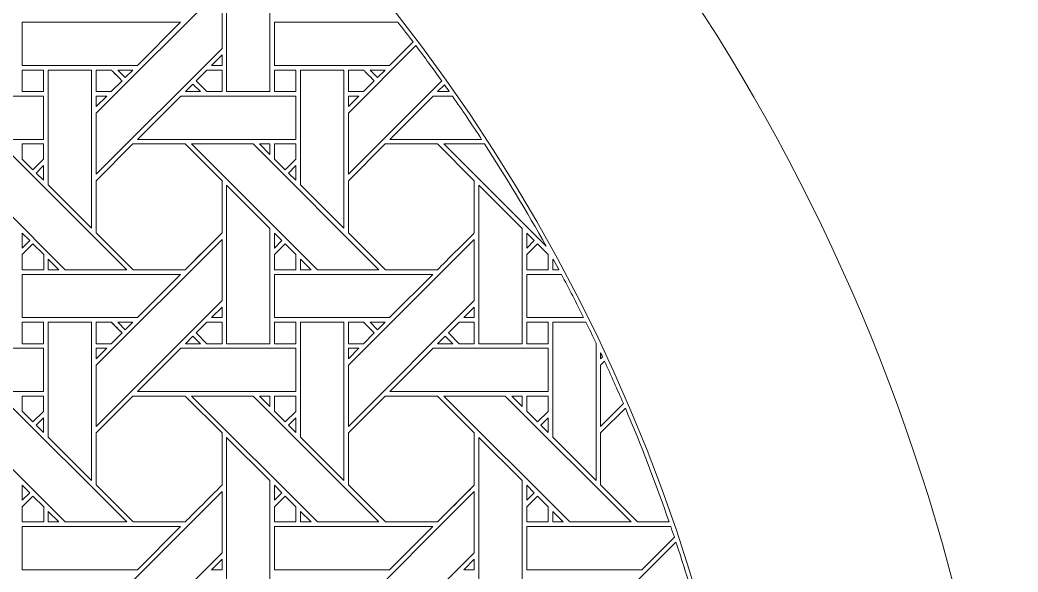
# Model space of a CAD drawing. Header units: inches. Extents: x 4.9 to 19.9, y 1.6 to 16.6.
# Drawn here: x 16.129 to 19.883, y 11.041 to 13.119 of the extents above; entities that cross this region are included whole.
import ezdxf

# ---------------------------------------------------------------- set-up
doc = ezdxf.new("R2010")
doc.units = ezdxf.units.IN
doc.header["$MEASUREMENT"] = 0
doc.layers.add('Design', color=7, linetype='Continuous', lineweight=0)

msp = doc.modelspace()

# ---------------------------------------------------------------- linework, layer by layer
at = {"layer": 'Design'}
for points, knots in [([(12.3829, 16.5948), (8.2407, 16.5948), (4.8829, 13.2369), (4.8829, 9.0948), (4.8829, 4.9526), (8.2407, 1.5948), (12.3829, 1.5948), (16.525, 1.5948), (19.8829, 4.9526), (19.8829, 9.0948), (19.8829, 13.2369), (16.525, 16.5948), (12.3829, 16.5948)], [0, 0, 0, 0, 1, 1, 1, 2, 2, 2, 3, 3, 3, 4, 4, 4, 4]), ([(12.3829, 15.6543), (8.7601, 15.6543), (5.8233, 12.7175), (5.8233, 9.0948), (5.8233, 5.472), (8.7601, 2.5353), (12.3829, 2.5353), (16.0056, 2.5353), (18.9424, 5.472), (18.9424, 9.0948), (18.9424, 12.7175), (16.0056, 15.6543), (12.3829, 15.6543)], [0, 0, 0, 0, 1, 1, 1, 2, 2, 2, 3, 3, 3, 4, 4, 4, 4]), ([(17.0689, 12.8493), (17.0689, 12.8493), (16.9061, 12.8493), (16.9061, 12.8493), (16.9061, 12.8493), (16.9061, 13.4452), (16.9061, 13.4452), (16.9061, 13.4452), (17.0689, 13.283), (17.0689, 13.283), (17.0689, 13.283), (17.0689, 12.8493), (17.0689, 12.8493)], [0, 0, 0, 0, 1, 1, 1, 2, 2, 2, 3, 3, 3, 4, 4, 4, 4]), ([(16.889, 13.0116), (16.889, 13.0116), (16.4153, 12.5379), (16.4153, 12.5379), (16.4153, 12.5379), (16.4153, 12.768), (16.4153, 12.768), (16.4153, 12.768), (16.889, 13.2416), (16.889, 13.2416), (16.889, 13.2416), (16.889, 13.0116), (16.889, 13.0116)], [0, 0, 0, 0, 1, 1, 1, 2, 2, 2, 3, 3, 3, 4, 4, 4, 4]), ([(16.7332, 13.1101), (16.7332, 13.1101), (16.5704, 12.9474), (16.5704, 12.9474), (16.5704, 12.9474), (16.1375, 12.9474), (16.1375, 12.9474), (16.1375, 12.9474), (16.1375, 13.1101), (16.1375, 13.1101), (16.1375, 13.1101), (16.7332, 13.1101), (16.7332, 13.1101)], [0, 0, 0, 0, 1, 1, 1, 2, 2, 2, 3, 3, 3, 4, 4, 4, 4]), ([(17.6076, 13.0358), (17.6076, 13.0358), (17.5191, 12.9474), (17.5191, 12.9474), (17.5191, 12.9474), (17.0862, 12.9474), (17.0862, 12.9474), (17.0862, 12.9474), (17.0862, 13.1101), (17.0862, 13.1101), (17.0862, 13.1101), (17.5506, 13.1101), (17.5506, 13.1101), (17.5697, 13.0854), (17.5887, 13.0607), (17.6076, 13.0358)], [0, 0, 0, 0, 1, 1, 1, 2, 2, 2, 3, 3, 3, 4, 4, 4, 5, 5, 5, 5]), ([(17.7153, 12.8891), (17.7153, 12.8891), (17.364, 12.5379), (17.364, 12.5379), (17.364, 12.5379), (17.364, 12.768), (17.364, 12.768), (17.364, 12.768), (17.618, 13.0219), (17.618, 13.0219), (17.651, 12.9781), (17.6834, 12.9338), (17.7153, 12.8891)], [0, 0, 0, 0, 1, 1, 1, 2, 2, 2, 3, 3, 3, 4, 4, 4, 4]), ([(16.889, 12.9474), (16.889, 12.9474), (16.8492, 12.9474), (16.8492, 12.9474), (16.8492, 12.9474), (16.889, 12.9872), (16.889, 12.9872), (16.889, 12.9872), (16.889, 12.9474), (16.889, 12.9474)], [0, 0, 0, 0, 1, 1, 1, 2, 2, 2, 3, 3, 3, 3]), ([(16.1375, 12.9301), (16.1375, 12.9301), (16.2177, 12.9301), (16.2177, 12.9301), (16.2177, 12.9301), (16.2177, 12.8494), (16.2177, 12.8494), (16.2177, 12.8494), (16.1375, 12.8494), (16.1375, 12.8494), (16.1375, 12.8494), (16.1375, 12.9301), (16.1375, 12.9301)], [0, 0, 0, 0, 1, 1, 1, 2, 2, 2, 3, 3, 3, 4, 4, 4, 4]), ([(16.1375, 12.8494), (16.1375, 12.8494), (16.1375, 12.9301), (16.1375, 12.9301), (16.1375, 12.9301), (16.2177, 12.9301), (16.2177, 12.9301), (16.2177, 12.9301), (16.2177, 12.8494), (16.2177, 12.8494), (16.2177, 12.8494), (16.1375, 12.8494), (16.1375, 12.8494)], [0, 0, 0, 0, 1, 1, 1, 2, 2, 2, 3, 3, 3, 4, 4, 4, 4]), ([(16.2352, 12.4979), (16.2352, 12.4979), (16.2352, 12.9301), (16.2352, 12.9301), (16.2352, 12.9301), (16.3982, 12.9301), (16.3982, 12.9301), (16.3982, 12.9301), (16.3982, 12.335), (16.3982, 12.335), (16.3982, 12.335), (16.2352, 12.4979), (16.2352, 12.4979)], [0, 0, 0, 0, 1, 1, 1, 2, 2, 2, 3, 3, 3, 4, 4, 4, 4]), ([(16.4724, 12.9301), (16.4775, 12.925), (16.5083, 12.8942), (16.5127, 12.8898), (16.5127, 12.8898), (16.4723, 12.8494), (16.4723, 12.8494), (16.4723, 12.8494), (16.4153, 12.8494), (16.4153, 12.8494), (16.4153, 12.8494), (16.4153, 12.9301), (16.4153, 12.9301), (16.4153, 12.9301), (16.4724, 12.9301), (16.4724, 12.9301)], [0, 0, 0, 0, 1, 1, 1, 2, 2, 2, 3, 3, 3, 4, 4, 4, 5, 5, 5, 5]), ([(16.5127, 12.8898), (16.5127, 12.8898), (16.4723, 12.8494), (16.4723, 12.8494), (16.4723, 12.8494), (16.4153, 12.8494), (16.4153, 12.8494), (16.4153, 12.8494), (16.4153, 12.9301), (16.4153, 12.9301), (16.4153, 12.9301), (16.4724, 12.9301), (16.4724, 12.9301), (16.4777, 12.9249), (16.5085, 12.894), (16.5127, 12.8898)], [0, 0, 0, 0, 1, 1, 1, 2, 2, 2, 3, 3, 3, 4, 4, 4, 5, 5, 5, 5]), ([(16.4967, 12.9301), (16.4967, 12.9301), (16.5532, 12.9301), (16.5532, 12.9301), (16.5532, 12.9301), (16.5249, 12.9019), (16.5249, 12.9019), (16.5249, 12.9019), (16.4967, 12.9301), (16.4967, 12.9301)], [0, 0, 0, 0, 1, 1, 1, 2, 2, 2, 3, 3, 3, 3]), ([(16.889, 12.9302), (16.889, 12.9302), (16.889, 12.8494), (16.889, 12.8494), (16.889, 12.8494), (16.8319, 12.8494), (16.8319, 12.8494), (16.8319, 12.8494), (16.7915, 12.8897), (16.7915, 12.8897), (16.7915, 12.8897), (16.832, 12.9302), (16.832, 12.9302), (16.832, 12.9302), (16.889, 12.9302), (16.889, 12.9302)], [0, 0, 0, 0, 1, 1, 1, 2, 2, 2, 3, 3, 3, 4, 4, 4, 5, 5, 5, 5]), ([(16.7915, 12.8897), (16.7915, 12.8897), (16.832, 12.9302), (16.832, 12.9302), (16.832, 12.9302), (16.889, 12.9302), (16.889, 12.9302), (16.889, 12.9302), (16.889, 12.8494), (16.889, 12.8494), (16.889, 12.8494), (16.8319, 12.8494), (16.8319, 12.8494), (16.8319, 12.8494), (16.7915, 12.8897), (16.7915, 12.8897)], [0, 0, 0, 0, 1, 1, 1, 2, 2, 2, 3, 3, 3, 4, 4, 4, 5, 5, 5, 5]), ([(17.0862, 12.8494), (17.0862, 12.8494), (17.0862, 12.9301), (17.0862, 12.9301), (17.0862, 12.9301), (17.1665, 12.9301), (17.1665, 12.9301), (17.1665, 12.9301), (17.1665, 12.8494), (17.1665, 12.8494), (17.1665, 12.8494), (17.0862, 12.8494), (17.0862, 12.8494)], [0, 0, 0, 0, 1, 1, 1, 2, 2, 2, 3, 3, 3, 4, 4, 4, 4]), ([(17.1665, 12.8494), (17.1665, 12.8494), (17.0862, 12.8494), (17.0862, 12.8494), (17.0862, 12.8494), (17.0862, 12.9301), (17.0862, 12.9301), (17.0862, 12.9301), (17.1665, 12.9301), (17.1665, 12.9301), (17.1665, 12.9301), (17.1665, 12.8494), (17.1665, 12.8494)], [0, 0, 0, 0, 1, 1, 1, 2, 2, 2, 3, 3, 3, 4, 4, 4, 4]), ([(17.184, 12.4979), (17.184, 12.4979), (17.184, 12.9301), (17.184, 12.9301), (17.184, 12.9301), (17.3469, 12.9301), (17.3469, 12.9301), (17.3469, 12.9301), (17.3469, 12.335), (17.3469, 12.335), (17.3469, 12.335), (17.184, 12.4979), (17.184, 12.4979)], [0, 0, 0, 0, 1, 1, 1, 2, 2, 2, 3, 3, 3, 4, 4, 4, 4]), ([(17.421, 12.8494), (17.421, 12.8494), (17.3641, 12.8494), (17.3641, 12.8494), (17.3641, 12.8494), (17.3641, 12.9301), (17.3641, 12.9301), (17.3641, 12.9301), (17.4211, 12.9301), (17.4211, 12.9301), (17.4263, 12.925), (17.457, 12.8942), (17.4615, 12.8898), (17.4615, 12.8898), (17.421, 12.8494), (17.421, 12.8494)], [0, 0, 0, 0, 1, 1, 1, 2, 2, 2, 3, 3, 3, 4, 4, 4, 5, 5, 5, 5]), ([(17.4615, 12.8898), (17.4615, 12.8898), (17.421, 12.8494), (17.421, 12.8494), (17.421, 12.8494), (17.3641, 12.8494), (17.3641, 12.8494), (17.3641, 12.8494), (17.3641, 12.9301), (17.3641, 12.9301), (17.3641, 12.9301), (17.4211, 12.9301), (17.4211, 12.9301), (17.4263, 12.925), (17.457, 12.8942), (17.4615, 12.8898)], [0, 0, 0, 0, 1, 1, 1, 2, 2, 2, 3, 3, 3, 4, 4, 4, 5, 5, 5, 5]), ([(17.4455, 12.9301), (17.4455, 12.9301), (17.5019, 12.9301), (17.5019, 12.9301), (17.5019, 12.9301), (17.4736, 12.9019), (17.4736, 12.9019), (17.4736, 12.9019), (17.4455, 12.9301), (17.4455, 12.9301)], [0, 0, 0, 0, 1, 1, 1, 2, 2, 2, 3, 3, 3, 3]), ([(16.8076, 12.8493), (16.8076, 12.8493), (16.7511, 12.8493), (16.7511, 12.8493), (16.7511, 12.8493), (16.7794, 12.8776), (16.7794, 12.8776), (16.7794, 12.8776), (16.8076, 12.8493), (16.8076, 12.8493)], [0, 0, 0, 0, 1, 1, 1, 2, 2, 2, 3, 3, 3, 3]), ([(17.7433, 12.8493), (17.7433, 12.8493), (17.6999, 12.8493), (17.6999, 12.8493), (17.6999, 12.8493), (17.7254, 12.8749), (17.7254, 12.8749), (17.7314, 12.8664), (17.7374, 12.8578), (17.7433, 12.8493)], [0, 0, 0, 0, 1, 1, 1, 2, 2, 2, 3, 3, 3, 3]), ([(16.2177, 12.8322), (16.2177, 12.8322), (16.2177, 12.6694), (16.2177, 12.6694), (16.2177, 12.6694), (15.6224, 12.6694), (15.6224, 12.6694), (15.6224, 12.6694), (15.7853, 12.8322), (15.7853, 12.8322), (15.7853, 12.8322), (16.2177, 12.8322), (16.2177, 12.8322)], [0, 0, 0, 0, 1, 1, 1, 2, 2, 2, 3, 3, 3, 4, 4, 4, 4]), ([(16.4551, 12.8322), (16.4551, 12.8322), (16.4153, 12.7924), (16.4153, 12.7924), (16.4153, 12.7924), (16.4153, 12.8322), (16.4153, 12.8322), (16.4153, 12.8322), (16.4551, 12.8322), (16.4551, 12.8322)], [0, 0, 0, 0, 1, 1, 1, 2, 2, 2, 3, 3, 3, 3]), ([(17.1664, 12.8322), (17.1664, 12.8322), (17.1664, 12.6694), (17.1664, 12.6694), (17.1664, 12.6694), (16.5711, 12.6694), (16.5711, 12.6694), (16.5711, 12.6694), (16.734, 12.8322), (16.734, 12.8322), (16.734, 12.8322), (17.1664, 12.8322), (17.1664, 12.8322)], [0, 0, 0, 0, 1, 1, 1, 2, 2, 2, 3, 3, 3, 4, 4, 4, 4]), ([(17.4039, 12.8322), (17.4039, 12.8322), (17.364, 12.7924), (17.364, 12.7924), (17.364, 12.7924), (17.364, 12.8322), (17.364, 12.8322), (17.364, 12.8322), (17.4039, 12.8322), (17.4039, 12.8322)], [0, 0, 0, 0, 1, 1, 1, 2, 2, 2, 3, 3, 3, 3]), ([(17.8652, 12.6694), (17.8652, 12.6694), (17.5199, 12.6694), (17.5199, 12.6694), (17.5199, 12.6694), (17.6827, 12.8322), (17.6827, 12.8322), (17.6827, 12.8322), (17.7554, 12.8322), (17.7554, 12.8322), (17.7928, 12.7785), (17.8294, 12.7242), (17.8652, 12.6694)], [0, 0, 0, 0, 1, 1, 1, 2, 2, 2, 3, 3, 3, 4, 4, 4, 4]), ([(16.5303, 12.1786), (16.5303, 12.1786), (16.2993, 12.1786), (16.2993, 12.1786), (16.2993, 12.1786), (15.8257, 12.6522), (15.8257, 12.6522), (15.8257, 12.6522), (16.0567, 12.6522), (16.0567, 12.6522), (16.0567, 12.6522), (16.5303, 12.1786), (16.5303, 12.1786)], [0, 0, 0, 0, 1, 1, 1, 2, 2, 2, 3, 3, 3, 4, 4, 4, 4]), ([(16.2177, 12.6523), (16.2177, 12.6523), (16.2177, 12.5947), (16.2177, 12.5947), (16.2177, 12.5947), (16.1778, 12.5547), (16.1778, 12.5547), (16.1778, 12.5547), (16.1375, 12.5951), (16.1375, 12.5951), (16.1375, 12.5951), (16.1375, 12.6523), (16.1375, 12.6523), (16.1375, 12.6523), (16.2177, 12.6523), (16.2177, 12.6523)], [0, 0, 0, 0, 1, 1, 1, 2, 2, 2, 3, 3, 3, 4, 4, 4, 5, 5, 5, 5]), ([(16.1778, 12.5547), (16.1778, 12.5547), (16.1375, 12.5951), (16.1375, 12.5951), (16.1375, 12.5951), (16.1375, 12.6523), (16.1375, 12.6523), (16.1375, 12.6523), (16.2177, 12.6523), (16.2177, 12.6523), (16.2177, 12.6523), (16.2177, 12.5947), (16.2177, 12.5947), (16.2177, 12.5947), (16.1778, 12.5547), (16.1778, 12.5547)], [0, 0, 0, 0, 1, 1, 1, 2, 2, 2, 3, 3, 3, 4, 4, 4, 5, 5, 5, 5]), ([(16.554, 12.6523), (16.554, 12.6523), (16.7502, 12.6523), (16.7502, 12.6523), (16.7502, 12.6523), (16.889, 12.5135), (16.889, 12.5135), (16.889, 12.5135), (16.889, 12.3173), (16.889, 12.3173), (16.8712, 12.2994), (16.7593, 12.1876), (16.7503, 12.1786), (16.7503, 12.1786), (16.5546, 12.1786), (16.5546, 12.1786), (16.5546, 12.1786), (16.4153, 12.3179), (16.4153, 12.3179), (16.4153, 12.3179), (16.4153, 12.5135), (16.4153, 12.5135), (16.4153, 12.5135), (16.554, 12.6523), (16.554, 12.6523)], [0, 0, 0, 0, 1, 1, 1, 2, 2, 2, 3, 3, 3, 4, 4, 4, 5, 5, 5, 6, 6, 6, 7, 7, 7, 8, 8, 8, 8]), ([(16.889, 12.3173), (16.8709, 12.2991), (16.759, 12.1874), (16.7503, 12.1786), (16.7503, 12.1786), (16.5546, 12.1786), (16.5546, 12.1786), (16.5546, 12.1786), (16.4153, 12.3179), (16.4153, 12.3179), (16.4153, 12.3179), (16.4153, 12.5135), (16.4153, 12.5135), (16.4153, 12.5135), (16.554, 12.6523), (16.554, 12.6523), (16.554, 12.6523), (16.7502, 12.6523), (16.7502, 12.6523), (16.7502, 12.6523), (16.889, 12.5135), (16.889, 12.5135), (16.889, 12.5135), (16.889, 12.3173), (16.889, 12.3173)], [0, 0, 0, 0, 1, 1, 1, 2, 2, 2, 3, 3, 3, 4, 4, 4, 5, 5, 5, 6, 6, 6, 7, 7, 7, 8, 8, 8, 8]), ([(17.479, 12.1786), (17.479, 12.1786), (17.248, 12.1786), (17.248, 12.1786), (17.248, 12.1786), (16.7745, 12.6522), (16.7745, 12.6522), (16.7745, 12.6522), (17.0054, 12.6522), (17.0054, 12.6522), (17.0054, 12.6522), (17.479, 12.1786), (17.479, 12.1786)], [0, 0, 0, 0, 1, 1, 1, 2, 2, 2, 3, 3, 3, 4, 4, 4, 4]), ([(17.0295, 12.6522), (17.0295, 12.6522), (17.069, 12.6522), (17.069, 12.6522), (17.069, 12.6522), (17.069, 12.6124), (17.069, 12.6124), (17.069, 12.6124), (17.0295, 12.6522), (17.0295, 12.6522)], [0, 0, 0, 0, 1, 1, 1, 2, 2, 2, 3, 3, 3, 3]), ([(17.1665, 12.6523), (17.1665, 12.6523), (17.1665, 12.5947), (17.1665, 12.5947), (17.1665, 12.5947), (17.1265, 12.5547), (17.1265, 12.5547), (17.1265, 12.5547), (17.0862, 12.5951), (17.0862, 12.5951), (17.0862, 12.5951), (17.0862, 12.6523), (17.0862, 12.6523), (17.0862, 12.6523), (17.1665, 12.6523), (17.1665, 12.6523)], [0, 0, 0, 0, 1, 1, 1, 2, 2, 2, 3, 3, 3, 4, 4, 4, 5, 5, 5, 5]), ([(17.1265, 12.5547), (17.1265, 12.5547), (17.0862, 12.5951), (17.0862, 12.5951), (17.0862, 12.5951), (17.0862, 12.6523), (17.0862, 12.6523), (17.0862, 12.6523), (17.1665, 12.6523), (17.1665, 12.6523), (17.1665, 12.6523), (17.1665, 12.5947), (17.1665, 12.5947), (17.1665, 12.5947), (17.1265, 12.5547), (17.1265, 12.5547)], [0, 0, 0, 0, 1, 1, 1, 2, 2, 2, 3, 3, 3, 4, 4, 4, 5, 5, 5, 5]), ([(17.8377, 12.3173), (17.8199, 12.2994), (17.708, 12.1876), (17.699, 12.1786), (17.699, 12.1786), (17.5033, 12.1786), (17.5033, 12.1786), (17.5033, 12.1786), (17.3641, 12.3179), (17.3641, 12.3179), (17.3641, 12.3179), (17.3641, 12.5135), (17.3641, 12.5135), (17.3641, 12.5135), (17.5028, 12.6523), (17.5028, 12.6523), (17.5028, 12.6523), (17.699, 12.6523), (17.699, 12.6523), (17.699, 12.6523), (17.8377, 12.5135), (17.8377, 12.5135), (17.8377, 12.5135), (17.8377, 12.3173), (17.8377, 12.3173)], [0, 0, 0, 0, 1, 1, 1, 2, 2, 2, 3, 3, 3, 4, 4, 4, 5, 5, 5, 6, 6, 6, 7, 7, 7, 8, 8, 8, 8]), ([(17.8377, 12.3173), (17.8199, 12.2994), (17.708, 12.1876), (17.699, 12.1786), (17.699, 12.1786), (17.5033, 12.1786), (17.5033, 12.1786), (17.5033, 12.1786), (17.3641, 12.3179), (17.3641, 12.3179), (17.3641, 12.3179), (17.3641, 12.5135), (17.3641, 12.5135), (17.3641, 12.5135), (17.5028, 12.6523), (17.5028, 12.6523), (17.5028, 12.6523), (17.699, 12.6523), (17.699, 12.6523), (17.699, 12.6523), (17.8377, 12.5135), (17.8377, 12.5135), (17.8377, 12.5135), (17.8377, 12.3173), (17.8377, 12.3173)], [0, 0, 0, 0, 1, 1, 1, 2, 2, 2, 3, 3, 3, 4, 4, 4, 5, 5, 5, 6, 6, 6, 7, 7, 7, 8, 8, 8, 8]), ([(18.1075, 12.2678), (18.1075, 12.2678), (17.7232, 12.6522), (17.7232, 12.6522), (17.7232, 12.6522), (17.8763, 12.6522), (17.8763, 12.6522), (17.9576, 12.527), (18.0348, 12.3988), (18.1075, 12.2678)], [0, 0, 0, 0, 1, 1, 1, 2, 2, 2, 3, 3, 3, 3]), ([(16.2177, 12.5704), (16.2177, 12.5704), (16.2177, 12.5152), (16.2177, 12.5152), (16.2177, 12.5152), (16.1899, 12.5426), (16.1899, 12.5426), (16.1899, 12.5426), (16.2177, 12.5704), (16.2177, 12.5704)], [0, 0, 0, 0, 1, 1, 1, 2, 2, 2, 3, 3, 3, 3]), ([(17.1664, 12.5704), (17.1664, 12.5704), (17.1664, 12.5152), (17.1664, 12.5152), (17.1664, 12.5152), (17.1387, 12.5426), (17.1387, 12.5426), (17.1387, 12.5426), (17.1664, 12.5704), (17.1664, 12.5704)], [0, 0, 0, 0, 1, 1, 1, 2, 2, 2, 3, 3, 3, 3]), ([(16.9061, 11.9006), (16.9061, 11.9006), (16.9061, 12.4964), (16.9061, 12.4964), (16.9061, 12.4964), (17.0689, 12.3343), (17.0689, 12.3343), (17.0689, 12.3343), (17.0689, 11.9006), (17.0689, 11.9006), (17.0689, 11.9006), (16.9061, 11.9006), (16.9061, 11.9006)], [0, 0, 0, 0, 1, 1, 1, 2, 2, 2, 3, 3, 3, 4, 4, 4, 4]), ([(17.8548, 11.9006), (17.8548, 11.9006), (17.8548, 12.4964), (17.8548, 12.4964), (17.8548, 12.4964), (18.0176, 12.3343), (18.0176, 12.3343), (18.0176, 12.3343), (18.0176, 11.9006), (18.0176, 11.9006), (18.0176, 11.9006), (17.8548, 11.9006), (17.8548, 11.9006)], [0, 0, 0, 0, 1, 1, 1, 2, 2, 2, 3, 3, 3, 4, 4, 4, 4]), ([(16.1374, 12.26), (16.1374, 12.26), (16.1374, 12.3168), (16.1374, 12.3168), (16.1374, 12.3168), (16.1656, 12.2882), (16.1656, 12.2882), (16.1656, 12.2882), (16.1374, 12.26), (16.1374, 12.26)], [0, 0, 0, 0, 1, 1, 1, 2, 2, 2, 3, 3, 3, 3]), ([(17.0862, 12.26), (17.0862, 12.26), (17.0862, 12.3168), (17.0862, 12.3168), (17.0862, 12.3168), (17.1144, 12.2882), (17.1144, 12.2882), (17.1144, 12.2882), (17.0862, 12.26), (17.0862, 12.26)], [0, 0, 0, 0, 1, 1, 1, 2, 2, 2, 3, 3, 3, 3]), ([(18.0349, 12.26), (18.0349, 12.26), (18.0349, 12.3168), (18.0349, 12.3168), (18.0349, 12.3168), (18.0631, 12.2882), (18.0631, 12.2882), (18.0631, 12.2882), (18.0349, 12.26), (18.0349, 12.26)], [0, 0, 0, 0, 1, 1, 1, 2, 2, 2, 3, 3, 3, 3]), ([(16.1375, 12.1784), (16.1375, 12.1784), (16.1375, 12.2357), (16.1375, 12.2357), (16.1375, 12.2357), (16.1778, 12.276), (16.1778, 12.276), (16.1778, 12.276), (16.2181, 12.2357), (16.2181, 12.2357), (16.2181, 12.2357), (16.2181, 12.1784), (16.2181, 12.1784), (16.2181, 12.1784), (16.1375, 12.1784), (16.1375, 12.1784)], [0, 0, 0, 0, 1, 1, 1, 2, 2, 2, 3, 3, 3, 4, 4, 4, 5, 5, 5, 5]), ([(16.1778, 12.276), (16.1778, 12.276), (16.2181, 12.2357), (16.2181, 12.2357), (16.2181, 12.2357), (16.2181, 12.1784), (16.2181, 12.1784), (16.2181, 12.1784), (16.1375, 12.1784), (16.1375, 12.1784), (16.1375, 12.1784), (16.1375, 12.2357), (16.1375, 12.2357), (16.1375, 12.2357), (16.1778, 12.276), (16.1778, 12.276)], [0, 0, 0, 0, 1, 1, 1, 2, 2, 2, 3, 3, 3, 4, 4, 4, 5, 5, 5, 5]), ([(16.889, 12.0628), (16.889, 12.0628), (16.4153, 11.5892), (16.4153, 11.5892), (16.4153, 11.5892), (16.4153, 11.8193), (16.4153, 11.8193), (16.4153, 11.8193), (16.889, 12.2929), (16.889, 12.2929), (16.889, 12.2929), (16.889, 12.0628), (16.889, 12.0628)], [0, 0, 0, 0, 1, 1, 1, 2, 2, 2, 3, 3, 3, 4, 4, 4, 4]), ([(17.0862, 12.1784), (17.0862, 12.1784), (17.0862, 12.2357), (17.0862, 12.2357), (17.0862, 12.2357), (17.1265, 12.276), (17.1265, 12.276), (17.1265, 12.276), (17.1669, 12.2357), (17.1669, 12.2357), (17.1669, 12.2357), (17.1669, 12.1784), (17.1669, 12.1784), (17.1669, 12.1784), (17.0862, 12.1784), (17.0862, 12.1784)], [0, 0, 0, 0, 1, 1, 1, 2, 2, 2, 3, 3, 3, 4, 4, 4, 5, 5, 5, 5]), ([(17.1265, 12.276), (17.1265, 12.276), (17.1669, 12.2357), (17.1669, 12.2357), (17.1669, 12.2357), (17.1669, 12.1784), (17.1669, 12.1784), (17.1669, 12.1784), (17.0862, 12.1784), (17.0862, 12.1784), (17.0862, 12.1784), (17.0862, 12.2357), (17.0862, 12.2357), (17.0862, 12.2357), (17.1265, 12.276), (17.1265, 12.276)], [0, 0, 0, 0, 1, 1, 1, 2, 2, 2, 3, 3, 3, 4, 4, 4, 5, 5, 5, 5]), ([(17.8377, 12.0628), (17.8377, 12.0628), (17.364, 11.5892), (17.364, 11.5892), (17.364, 11.5892), (17.364, 11.8193), (17.364, 11.8193), (17.364, 11.8193), (17.8377, 12.2929), (17.8377, 12.2929), (17.8377, 12.2929), (17.8377, 12.0628), (17.8377, 12.0628)], [0, 0, 0, 0, 1, 1, 1, 2, 2, 2, 3, 3, 3, 4, 4, 4, 4]), ([(18.0349, 12.1784), (18.0349, 12.1784), (18.0349, 12.2357), (18.0349, 12.2357), (18.0349, 12.2357), (18.0753, 12.276), (18.0753, 12.276), (18.0753, 12.276), (18.1156, 12.2357), (18.1156, 12.2357), (18.1156, 12.2357), (18.1156, 12.1784), (18.1156, 12.1784), (18.1156, 12.1784), (18.0349, 12.1784), (18.0349, 12.1784)], [0, 0, 0, 0, 1, 1, 1, 2, 2, 2, 3, 3, 3, 4, 4, 4, 5, 5, 5, 5]), ([(18.1156, 12.1784), (18.1156, 12.1784), (18.0349, 12.1784), (18.0349, 12.1784), (18.0349, 12.1784), (18.0349, 12.2357), (18.0349, 12.2357), (18.0349, 12.2357), (18.0753, 12.276), (18.0753, 12.276), (18.0753, 12.276), (18.1156, 12.2357), (18.1156, 12.2357), (18.1156, 12.2357), (18.1156, 12.1784), (18.1156, 12.1784)], [0, 0, 0, 0, 1, 1, 1, 2, 2, 2, 3, 3, 3, 4, 4, 4, 5, 5, 5, 5]), ([(16.2354, 12.1786), (16.2354, 12.1786), (16.2354, 12.2184), (16.2354, 12.2184), (16.2354, 12.2184), (16.2751, 12.1786), (16.2751, 12.1786), (16.2751, 12.1786), (16.2354, 12.1786), (16.2354, 12.1786)], [0, 0, 0, 0, 1, 1, 1, 2, 2, 2, 3, 3, 3, 3]), ([(17.1841, 12.1786), (17.1841, 12.1786), (17.1841, 12.2184), (17.1841, 12.2184), (17.1841, 12.2184), (17.2238, 12.1786), (17.2238, 12.1786), (17.2238, 12.1786), (17.1841, 12.1786), (17.1841, 12.1786)], [0, 0, 0, 0, 1, 1, 1, 2, 2, 2, 3, 3, 3, 3]), ([(18.1328, 12.2184), (18.1328, 12.2184), (18.1372, 12.214), (18.1372, 12.214), (18.1436, 12.2022), (18.1498, 12.1904), (18.1561, 12.1786), (18.1561, 12.1786), (18.1328, 12.1786), (18.1328, 12.1786), (18.1328, 12.1786), (18.1328, 12.2184), (18.1328, 12.2184)], [0, 0, 0, 0, 1, 1, 1, 2, 2, 2, 3, 3, 3, 4, 4, 4, 4]), ([(16.5704, 11.9986), (16.5704, 11.9986), (16.1375, 11.9986), (16.1375, 11.9986), (16.1375, 11.9986), (16.1375, 12.1613), (16.1375, 12.1613), (16.1375, 12.1613), (16.7332, 12.1613), (16.7332, 12.1613), (16.7332, 12.1613), (16.5704, 11.9986), (16.5704, 11.9986)], [0, 0, 0, 0, 1, 1, 1, 2, 2, 2, 3, 3, 3, 4, 4, 4, 4]), ([(17.6819, 12.1613), (17.6819, 12.1613), (17.5191, 11.9986), (17.5191, 11.9986), (17.5191, 11.9986), (17.0862, 11.9986), (17.0862, 11.9986), (17.0862, 11.9986), (17.0862, 12.1613), (17.0862, 12.1613), (17.0862, 12.1613), (17.6819, 12.1613), (17.6819, 12.1613)], [0, 0, 0, 0, 1, 1, 1, 2, 2, 2, 3, 3, 3, 4, 4, 4, 4]), ([(18.249, 11.9986), (18.249, 11.9986), (18.0349, 11.9986), (18.0349, 11.9986), (18.0349, 11.9986), (18.0349, 12.1613), (18.0349, 12.1613), (18.0349, 12.1613), (18.1654, 12.1613), (18.1654, 12.1613), (18.194, 12.1075), (18.2219, 12.0533), (18.249, 11.9986)], [0, 0, 0, 0, 1, 1, 1, 2, 2, 2, 3, 3, 3, 4, 4, 4, 4]), ([(16.889, 12.0384), (16.889, 12.0384), (16.889, 11.9987), (16.889, 11.9987), (16.889, 11.9987), (16.8492, 11.9987), (16.8492, 11.9987), (16.8492, 11.9987), (16.889, 12.0384), (16.889, 12.0384)], [0, 0, 0, 0, 1, 1, 1, 2, 2, 2, 3, 3, 3, 3]), ([(17.8377, 12.0384), (17.8377, 12.0384), (17.8377, 11.9987), (17.8377, 11.9987), (17.8377, 11.9987), (17.7979, 11.9987), (17.7979, 11.9987), (17.7979, 11.9987), (17.8377, 12.0384), (17.8377, 12.0384)], [0, 0, 0, 0, 1, 1, 1, 2, 2, 2, 3, 3, 3, 3]), ([(16.1375, 11.9814), (16.1375, 11.9814), (16.2177, 11.9814), (16.2177, 11.9814), (16.2177, 11.9814), (16.2177, 11.9006), (16.2177, 11.9006), (16.2177, 11.9006), (16.1375, 11.9006), (16.1375, 11.9006), (16.1375, 11.9006), (16.1375, 11.9814), (16.1375, 11.9814)], [0, 0, 0, 0, 1, 1, 1, 2, 2, 2, 3, 3, 3, 4, 4, 4, 4]), ([(16.2177, 11.9006), (16.2177, 11.9006), (16.1375, 11.9006), (16.1375, 11.9006), (16.1375, 11.9006), (16.1375, 11.9814), (16.1375, 11.9814), (16.1375, 11.9814), (16.2177, 11.9814), (16.2177, 11.9814), (16.2177, 11.9814), (16.2177, 11.9006), (16.2177, 11.9006)], [0, 0, 0, 0, 1, 1, 1, 2, 2, 2, 3, 3, 3, 4, 4, 4, 4]), ([(16.2352, 11.5492), (16.2352, 11.5492), (16.2352, 11.9814), (16.2352, 11.9814), (16.2352, 11.9814), (16.3982, 11.9814), (16.3982, 11.9814), (16.3982, 11.9814), (16.3982, 11.3863), (16.3982, 11.3863), (16.3982, 11.3863), (16.2352, 11.5492), (16.2352, 11.5492)], [0, 0, 0, 0, 1, 1, 1, 2, 2, 2, 3, 3, 3, 4, 4, 4, 4]), ([(16.4724, 11.9814), (16.4775, 11.9763), (16.5083, 11.9455), (16.5127, 11.9411), (16.5127, 11.9411), (16.4723, 11.9006), (16.4723, 11.9006), (16.4723, 11.9006), (16.4153, 11.9006), (16.4153, 11.9006), (16.4153, 11.9006), (16.4153, 11.9814), (16.4153, 11.9814), (16.4153, 11.9814), (16.4724, 11.9814), (16.4724, 11.9814)], [0, 0, 0, 0, 1, 1, 1, 2, 2, 2, 3, 3, 3, 4, 4, 4, 5, 5, 5, 5]), ([(16.4981, 11.9557), (16.4981, 11.9557), (16.5127, 11.9411), (16.5127, 11.9411), (16.5127, 11.9411), (16.4723, 11.9006), (16.4723, 11.9006), (16.4723, 11.9006), (16.4153, 11.9006), (16.4153, 11.9006), (16.4153, 11.9006), (16.4153, 11.9814), (16.4153, 11.9814), (16.4153, 11.9814), (16.4724, 11.9814), (16.4724, 11.9814), (16.478, 11.9758), (16.4884, 11.9653), (16.4981, 11.9557)], [0, 0, 0, 0, 1, 1, 1, 2, 2, 2, 3, 3, 3, 4, 4, 4, 5, 5, 5, 6, 6, 6, 6]), ([(16.4967, 11.9814), (16.4967, 11.9814), (16.5532, 11.9814), (16.5532, 11.9814), (16.5532, 11.9814), (16.5249, 11.9532), (16.5249, 11.9532), (16.5249, 11.9532), (16.4967, 11.9814), (16.4967, 11.9814)], [0, 0, 0, 0, 1, 1, 1, 2, 2, 2, 3, 3, 3, 3]), ([(16.889, 11.9814), (16.889, 11.9814), (16.889, 11.9006), (16.889, 11.9006), (16.889, 11.9006), (16.8319, 11.9006), (16.8319, 11.9006), (16.8319, 11.9006), (16.7915, 11.941), (16.7915, 11.941), (16.7915, 11.941), (16.832, 11.9814), (16.832, 11.9814), (16.832, 11.9814), (16.889, 11.9814), (16.889, 11.9814)], [0, 0, 0, 0, 1, 1, 1, 2, 2, 2, 3, 3, 3, 4, 4, 4, 5, 5, 5, 5]), ([(16.889, 11.9006), (16.889, 11.9006), (16.8319, 11.9006), (16.8319, 11.9006), (16.8319, 11.9006), (16.7915, 11.941), (16.7915, 11.941), (16.7915, 11.941), (16.832, 11.9814), (16.832, 11.9814), (16.832, 11.9814), (16.889, 11.9814), (16.889, 11.9814), (16.889, 11.9814), (16.889, 11.9006), (16.889, 11.9006)], [0, 0, 0, 0, 1, 1, 1, 2, 2, 2, 3, 3, 3, 4, 4, 4, 5, 5, 5, 5]), ([(17.0862, 11.9006), (17.0862, 11.9006), (17.0862, 11.9814), (17.0862, 11.9814), (17.0862, 11.9814), (17.1665, 11.9814), (17.1665, 11.9814), (17.1665, 11.9814), (17.1665, 11.9006), (17.1665, 11.9006), (17.1665, 11.9006), (17.0862, 11.9006), (17.0862, 11.9006)], [0, 0, 0, 0, 1, 1, 1, 2, 2, 2, 3, 3, 3, 4, 4, 4, 4]), ([(17.0862, 11.9006), (17.0862, 11.9006), (17.0862, 11.9814), (17.0862, 11.9814), (17.0862, 11.9814), (17.1665, 11.9814), (17.1665, 11.9814), (17.1665, 11.9814), (17.1665, 11.9006), (17.1665, 11.9006), (17.1665, 11.9006), (17.0862, 11.9006), (17.0862, 11.9006)], [0, 0, 0, 0, 1, 1, 1, 2, 2, 2, 3, 3, 3, 4, 4, 4, 4]), ([(17.184, 11.5492), (17.184, 11.5492), (17.184, 11.9814), (17.184, 11.9814), (17.184, 11.9814), (17.3469, 11.9814), (17.3469, 11.9814), (17.3469, 11.9814), (17.3469, 11.3863), (17.3469, 11.3863), (17.3469, 11.3863), (17.184, 11.5492), (17.184, 11.5492)], [0, 0, 0, 0, 1, 1, 1, 2, 2, 2, 3, 3, 3, 4, 4, 4, 4]), ([(17.3641, 11.9006), (17.3641, 11.9006), (17.3641, 11.9814), (17.3641, 11.9814), (17.3641, 11.9814), (17.4211, 11.9814), (17.4211, 11.9814), (17.4263, 11.9763), (17.457, 11.9455), (17.4615, 11.9411), (17.4615, 11.9411), (17.421, 11.9006), (17.421, 11.9006), (17.421, 11.9006), (17.3641, 11.9006), (17.3641, 11.9006)], [0, 0, 0, 0, 1, 1, 1, 2, 2, 2, 3, 3, 3, 4, 4, 4, 5, 5, 5, 5]), ([(17.4615, 11.9411), (17.4615, 11.9411), (17.421, 11.9006), (17.421, 11.9006), (17.421, 11.9006), (17.3641, 11.9006), (17.3641, 11.9006), (17.3641, 11.9006), (17.3641, 11.9814), (17.3641, 11.9814), (17.3641, 11.9814), (17.4211, 11.9814), (17.4211, 11.9814), (17.4265, 11.9761), (17.4573, 11.9452), (17.4615, 11.9411)], [0, 0, 0, 0, 1, 1, 1, 2, 2, 2, 3, 3, 3, 4, 4, 4, 5, 5, 5, 5]), ([(17.4455, 11.9814), (17.4455, 11.9814), (17.5019, 11.9814), (17.5019, 11.9814), (17.5019, 11.9814), (17.4736, 11.9532), (17.4736, 11.9532), (17.4736, 11.9532), (17.4455, 11.9814), (17.4455, 11.9814)], [0, 0, 0, 0, 1, 1, 1, 2, 2, 2, 3, 3, 3, 3]), ([(17.7806, 11.9006), (17.7806, 11.9006), (17.7403, 11.941), (17.7403, 11.941), (17.7403, 11.941), (17.7807, 11.9814), (17.7807, 11.9814), (17.7807, 11.9814), (17.8377, 11.9814), (17.8377, 11.9814), (17.8377, 11.9814), (17.8377, 11.9006), (17.8377, 11.9006), (17.8377, 11.9006), (17.7806, 11.9006), (17.7806, 11.9006)], [0, 0, 0, 0, 1, 1, 1, 2, 2, 2, 3, 3, 3, 4, 4, 4, 5, 5, 5, 5]), ([(17.8377, 11.9006), (17.8377, 11.9006), (17.7806, 11.9006), (17.7806, 11.9006), (17.7806, 11.9006), (17.7403, 11.941), (17.7403, 11.941), (17.7403, 11.941), (17.7807, 11.9814), (17.7807, 11.9814), (17.7807, 11.9814), (17.8377, 11.9814), (17.8377, 11.9814), (17.8377, 11.9814), (17.8377, 11.9006), (17.8377, 11.9006)], [0, 0, 0, 0, 1, 1, 1, 2, 2, 2, 3, 3, 3, 4, 4, 4, 5, 5, 5, 5]), ([(18.1152, 11.9814), (18.1152, 11.9814), (18.1152, 11.9006), (18.1152, 11.9006), (18.1152, 11.9006), (18.0349, 11.9006), (18.0349, 11.9006), (18.0349, 11.9006), (18.0349, 11.9814), (18.0349, 11.9814), (18.0349, 11.9814), (18.1152, 11.9814), (18.1152, 11.9814)], [0, 0, 0, 0, 1, 1, 1, 2, 2, 2, 3, 3, 3, 4, 4, 4, 4]), ([(18.1152, 11.9006), (18.1152, 11.9006), (18.0349, 11.9006), (18.0349, 11.9006), (18.0349, 11.9006), (18.0349, 11.9814), (18.0349, 11.9814), (18.0349, 11.9814), (18.1152, 11.9814), (18.1152, 11.9814), (18.1152, 11.9814), (18.1152, 11.9006), (18.1152, 11.9006)], [0, 0, 0, 0, 1, 1, 1, 2, 2, 2, 3, 3, 3, 4, 4, 4, 4]), ([(18.2956, 11.9025), (18.2956, 11.9025), (18.2956, 11.3863), (18.2956, 11.3863), (18.2956, 11.3863), (18.1327, 11.5492), (18.1327, 11.5492), (18.1327, 11.5492), (18.1327, 11.9814), (18.1327, 11.9814), (18.1327, 11.9814), (18.2575, 11.9814), (18.2575, 11.9814), (18.2704, 11.9552), (18.2831, 11.9289), (18.2956, 11.9025)], [0, 0, 0, 0, 1, 1, 1, 2, 2, 2, 3, 3, 3, 4, 4, 4, 5, 5, 5, 5]), ([(16.7794, 11.9289), (16.7794, 11.9289), (16.8076, 11.9006), (16.8076, 11.9006), (16.8076, 11.9006), (16.7511, 11.9006), (16.7511, 11.9006), (16.7511, 11.9006), (16.7794, 11.9289), (16.7794, 11.9289)], [0, 0, 0, 0, 1, 1, 1, 2, 2, 2, 3, 3, 3, 3]), ([(17.7281, 11.9289), (17.7281, 11.9289), (17.7564, 11.9006), (17.7564, 11.9006), (17.7564, 11.9006), (17.6999, 11.9006), (17.6999, 11.9006), (17.6999, 11.9006), (17.7281, 11.9289), (17.7281, 11.9289)], [0, 0, 0, 0, 1, 1, 1, 2, 2, 2, 3, 3, 3, 3]), ([(16.2177, 11.8835), (16.2177, 11.8835), (16.2177, 11.7207), (16.2177, 11.7207), (16.2177, 11.7207), (15.6224, 11.7207), (15.6224, 11.7207), (15.6224, 11.7207), (15.7853, 11.8835), (15.7853, 11.8835), (15.7853, 11.8835), (16.2177, 11.8835), (16.2177, 11.8835)], [0, 0, 0, 0, 1, 1, 1, 2, 2, 2, 3, 3, 3, 4, 4, 4, 4]), ([(16.4551, 11.8835), (16.4551, 11.8835), (16.4153, 11.8436), (16.4153, 11.8436), (16.4153, 11.8436), (16.4153, 11.8835), (16.4153, 11.8835), (16.4153, 11.8835), (16.4551, 11.8835), (16.4551, 11.8835)], [0, 0, 0, 0, 1, 1, 1, 2, 2, 2, 3, 3, 3, 3]), ([(17.1664, 11.8835), (17.1664, 11.8835), (17.1664, 11.7207), (17.1664, 11.7207), (17.1664, 11.7207), (16.5711, 11.7207), (16.5711, 11.7207), (16.5711, 11.7207), (16.734, 11.8835), (16.734, 11.8835), (16.734, 11.8835), (17.1664, 11.8835), (17.1664, 11.8835)], [0, 0, 0, 0, 1, 1, 1, 2, 2, 2, 3, 3, 3, 4, 4, 4, 4]), ([(17.4039, 11.8835), (17.4039, 11.8835), (17.364, 11.8436), (17.364, 11.8436), (17.364, 11.8436), (17.364, 11.8835), (17.364, 11.8835), (17.364, 11.8835), (17.4039, 11.8835), (17.4039, 11.8835)], [0, 0, 0, 0, 1, 1, 1, 2, 2, 2, 3, 3, 3, 3]), ([(18.1152, 11.8835), (18.1152, 11.8835), (18.1152, 11.7207), (18.1152, 11.7207), (18.1152, 11.7207), (17.5199, 11.7207), (17.5199, 11.7207), (17.5199, 11.7207), (17.6827, 11.8835), (17.6827, 11.8835), (17.6827, 11.8835), (18.1152, 11.8835), (18.1152, 11.8835)], [0, 0, 0, 0, 1, 1, 1, 2, 2, 2, 3, 3, 3, 4, 4, 4, 4]), ([(18.3128, 11.8664), (18.3152, 11.8612), (18.3176, 11.856), (18.32, 11.8508), (18.32, 11.8508), (18.3128, 11.8436), (18.3128, 11.8436), (18.3128, 11.8436), (18.3128, 11.8664), (18.3128, 11.8664)], [0, 0, 0, 0, 1, 1, 1, 2, 2, 2, 3, 3, 3, 3]), ([(18.3128, 11.8193), (18.3128, 11.8193), (18.3276, 11.8342), (18.3276, 11.8342), (18.352, 11.7815), (18.3756, 11.7284), (18.3985, 11.675), (18.3985, 11.675), (18.3128, 11.5892), (18.3128, 11.5892), (18.3128, 11.5892), (18.3128, 11.8193), (18.3128, 11.8193)], [0, 0, 0, 0, 1, 1, 1, 2, 2, 2, 3, 3, 3, 4, 4, 4, 4]), ([(16.5303, 11.2299), (16.5303, 11.2299), (16.2993, 11.2299), (16.2993, 11.2299), (16.2993, 11.2299), (15.8257, 11.7035), (15.8257, 11.7035), (15.8257, 11.7035), (16.0567, 11.7035), (16.0567, 11.7035), (16.0567, 11.7035), (16.5303, 11.2299), (16.5303, 11.2299)], [0, 0, 0, 0, 1, 1, 1, 2, 2, 2, 3, 3, 3, 4, 4, 4, 4]), ([(16.2177, 11.7035), (16.2177, 11.7035), (16.2177, 11.6459), (16.2177, 11.6459), (16.2177, 11.6459), (16.1778, 11.606), (16.1778, 11.606), (16.1778, 11.606), (16.1375, 11.6463), (16.1375, 11.6463), (16.1375, 11.6463), (16.1375, 11.7035), (16.1375, 11.7035), (16.1375, 11.7035), (16.2177, 11.7035), (16.2177, 11.7035)], [0, 0, 0, 0, 1, 1, 1, 2, 2, 2, 3, 3, 3, 4, 4, 4, 5, 5, 5, 5]), ([(16.1778, 11.606), (16.1778, 11.606), (16.1375, 11.6463), (16.1375, 11.6463), (16.1375, 11.6463), (16.1375, 11.7035), (16.1375, 11.7035), (16.1375, 11.7035), (16.2177, 11.7035), (16.2177, 11.7035), (16.2177, 11.7035), (16.2177, 11.6459), (16.2177, 11.6459), (16.2177, 11.6459), (16.1778, 11.606), (16.1778, 11.606)], [0, 0, 0, 0, 1, 1, 1, 2, 2, 2, 3, 3, 3, 4, 4, 4, 5, 5, 5, 5]), ([(16.554, 11.7035), (16.554, 11.7035), (16.7502, 11.7035), (16.7502, 11.7035), (16.7502, 11.7035), (16.889, 11.5648), (16.889, 11.5648), (16.889, 11.5648), (16.889, 11.3686), (16.889, 11.3686), (16.8712, 11.3507), (16.7593, 11.2389), (16.7503, 11.2299), (16.7503, 11.2299), (16.5546, 11.2299), (16.5546, 11.2299), (16.5546, 11.2299), (16.4153, 11.3691), (16.4153, 11.3691), (16.4153, 11.3691), (16.4153, 11.5648), (16.4153, 11.5648), (16.4153, 11.5648), (16.554, 11.7035), (16.554, 11.7035)], [0, 0, 0, 0, 1, 1, 1, 2, 2, 2, 3, 3, 3, 4, 4, 4, 5, 5, 5, 6, 6, 6, 7, 7, 7, 8, 8, 8, 8]), ([(16.889, 11.5648), (16.889, 11.5648), (16.889, 11.3686), (16.889, 11.3686), (16.8711, 11.3506), (16.7592, 11.2389), (16.7503, 11.2299), (16.7503, 11.2299), (16.5546, 11.2299), (16.5546, 11.2299), (16.5546, 11.2299), (16.4153, 11.3691), (16.4153, 11.3691), (16.4153, 11.3691), (16.4153, 11.5648), (16.4153, 11.5648), (16.4153, 11.5648), (16.554, 11.7035), (16.554, 11.7035), (16.554, 11.7035), (16.7502, 11.7035), (16.7502, 11.7035), (16.7502, 11.7035), (16.889, 11.5648), (16.889, 11.5648)], [0, 0, 0, 0, 1, 1, 1, 2, 2, 2, 3, 3, 3, 4, 4, 4, 5, 5, 5, 6, 6, 6, 7, 7, 7, 8, 8, 8, 8]), ([(17.479, 11.2299), (17.479, 11.2299), (17.248, 11.2299), (17.248, 11.2299), (17.248, 11.2299), (16.7745, 11.7035), (16.7745, 11.7035), (16.7745, 11.7035), (17.0054, 11.7035), (17.0054, 11.7035), (17.0054, 11.7035), (17.479, 11.2299), (17.479, 11.2299)], [0, 0, 0, 0, 1, 1, 1, 2, 2, 2, 3, 3, 3, 4, 4, 4, 4]), ([(17.0295, 11.7035), (17.0295, 11.7035), (17.069, 11.7035), (17.069, 11.7035), (17.069, 11.7035), (17.069, 11.6637), (17.069, 11.6637), (17.069, 11.6637), (17.0295, 11.7035), (17.0295, 11.7035)], [0, 0, 0, 0, 1, 1, 1, 2, 2, 2, 3, 3, 3, 3]), ([(17.1665, 11.7035), (17.1665, 11.7035), (17.1665, 11.6459), (17.1665, 11.6459), (17.1665, 11.6459), (17.1265, 11.606), (17.1265, 11.606), (17.1265, 11.606), (17.0862, 11.6463), (17.0862, 11.6463), (17.0862, 11.6463), (17.0862, 11.7035), (17.0862, 11.7035), (17.0862, 11.7035), (17.1665, 11.7035), (17.1665, 11.7035)], [0, 0, 0, 0, 1, 1, 1, 2, 2, 2, 3, 3, 3, 4, 4, 4, 5, 5, 5, 5]), ([(17.1265, 11.606), (17.1265, 11.606), (17.0862, 11.6463), (17.0862, 11.6463), (17.0862, 11.6463), (17.0862, 11.7035), (17.0862, 11.7035), (17.0862, 11.7035), (17.1665, 11.7035), (17.1665, 11.7035), (17.1665, 11.7035), (17.1665, 11.6459), (17.1665, 11.6459), (17.1665, 11.6459), (17.1265, 11.606), (17.1265, 11.606)], [0, 0, 0, 0, 1, 1, 1, 2, 2, 2, 3, 3, 3, 4, 4, 4, 5, 5, 5, 5]), ([(17.5028, 11.7035), (17.5028, 11.7035), (17.699, 11.7035), (17.699, 11.7035), (17.699, 11.7035), (17.8377, 11.5648), (17.8377, 11.5648), (17.8377, 11.5648), (17.8377, 11.3686), (17.8377, 11.3686), (17.8199, 11.3507), (17.708, 11.2389), (17.699, 11.2299), (17.699, 11.2299), (17.5033, 11.2299), (17.5033, 11.2299), (17.5033, 11.2299), (17.3641, 11.3691), (17.3641, 11.3691), (17.3641, 11.3691), (17.3641, 11.5648), (17.3641, 11.5648), (17.3641, 11.5648), (17.5028, 11.7035), (17.5028, 11.7035)], [0, 0, 0, 0, 1, 1, 1, 2, 2, 2, 3, 3, 3, 4, 4, 4, 5, 5, 5, 6, 6, 6, 7, 7, 7, 8, 8, 8, 8]), ([(17.8377, 11.3686), (17.8201, 11.3509), (17.7082, 11.2391), (17.699, 11.2299), (17.699, 11.2299), (17.5033, 11.2299), (17.5033, 11.2299), (17.5033, 11.2299), (17.3641, 11.3691), (17.3641, 11.3691), (17.3641, 11.3691), (17.3641, 11.5648), (17.3641, 11.5648), (17.3641, 11.5648), (17.5028, 11.7035), (17.5028, 11.7035), (17.5028, 11.7035), (17.699, 11.7035), (17.699, 11.7035), (17.699, 11.7035), (17.8377, 11.5648), (17.8377, 11.5648), (17.8377, 11.5648), (17.8377, 11.3686), (17.8377, 11.3686)], [0, 0, 0, 0, 1, 1, 1, 2, 2, 2, 3, 3, 3, 4, 4, 4, 5, 5, 5, 6, 6, 6, 7, 7, 7, 8, 8, 8, 8]), ([(17.7232, 11.7035), (17.7232, 11.7035), (17.9541, 11.7035), (17.9541, 11.7035), (17.9541, 11.7035), (18.4278, 11.2299), (18.4278, 11.2299), (18.4278, 11.2299), (18.1967, 11.2299), (18.1967, 11.2299), (18.1967, 11.2299), (17.7232, 11.7035), (17.7232, 11.7035)], [0, 0, 0, 0, 1, 1, 1, 2, 2, 2, 3, 3, 3, 4, 4, 4, 4]), ([(17.9783, 11.7035), (17.9783, 11.7035), (18.0177, 11.7035), (18.0177, 11.7035), (18.0177, 11.7035), (18.0177, 11.6637), (18.0177, 11.6637), (18.0177, 11.6637), (17.9783, 11.7035), (17.9783, 11.7035)], [0, 0, 0, 0, 1, 1, 1, 2, 2, 2, 3, 3, 3, 3]), ([(18.1152, 11.7035), (18.1152, 11.7035), (18.1152, 11.6459), (18.1152, 11.6459), (18.1152, 11.6459), (18.0753, 11.606), (18.0753, 11.606), (18.0753, 11.606), (18.0349, 11.6463), (18.0349, 11.6463), (18.0349, 11.6463), (18.0349, 11.7035), (18.0349, 11.7035), (18.0349, 11.7035), (18.1152, 11.7035), (18.1152, 11.7035)], [0, 0, 0, 0, 1, 1, 1, 2, 2, 2, 3, 3, 3, 4, 4, 4, 5, 5, 5, 5]), ([(18.0753, 11.606), (18.0753, 11.606), (18.0349, 11.6463), (18.0349, 11.6463), (18.0349, 11.6463), (18.0349, 11.7035), (18.0349, 11.7035), (18.0349, 11.7035), (18.1152, 11.7035), (18.1152, 11.7035), (18.1152, 11.7035), (18.1152, 11.6459), (18.1152, 11.6459), (18.1152, 11.6459), (18.0753, 11.606), (18.0753, 11.606)], [0, 0, 0, 0, 1, 1, 1, 2, 2, 2, 3, 3, 3, 4, 4, 4, 5, 5, 5, 5]), ([(18.5706, 11.2299), (18.5706, 11.2299), (18.452, 11.2299), (18.452, 11.2299), (18.452, 11.2299), (18.3128, 11.3691), (18.3128, 11.3691), (18.3128, 11.3691), (18.3128, 11.5648), (18.3128, 11.5648), (18.3128, 11.5648), (18.4059, 11.6579), (18.4059, 11.6579), (18.4656, 11.5177), (18.5206, 11.3749), (18.5706, 11.2299)], [0, 0, 0, 0, 1, 1, 1, 2, 2, 2, 3, 3, 3, 4, 4, 4, 5, 5, 5, 5]), ([(18.5706, 11.2299), (18.5706, 11.2299), (18.452, 11.2299), (18.452, 11.2299), (18.452, 11.2299), (18.3128, 11.3691), (18.3128, 11.3691), (18.3128, 11.3691), (18.3128, 11.5648), (18.3128, 11.5648), (18.3128, 11.5648), (18.4059, 11.6579), (18.4059, 11.6579), (18.4656, 11.5177), (18.5206, 11.3749), (18.5706, 11.2299)], [0, 0, 0, 0, 1, 1, 1, 2, 2, 2, 3, 3, 3, 4, 4, 4, 5, 5, 5, 5]), ([(16.2177, 11.6217), (16.2177, 11.6217), (16.2177, 11.5665), (16.2177, 11.5665), (16.2177, 11.5665), (16.1899, 11.5939), (16.1899, 11.5939), (16.1899, 11.5939), (16.2177, 11.6217), (16.2177, 11.6217)], [0, 0, 0, 0, 1, 1, 1, 2, 2, 2, 3, 3, 3, 3]), ([(17.1664, 11.6217), (17.1664, 11.6217), (17.1664, 11.5665), (17.1664, 11.5665), (17.1664, 11.5665), (17.1387, 11.5939), (17.1387, 11.5939), (17.1387, 11.5939), (17.1664, 11.6217), (17.1664, 11.6217)], [0, 0, 0, 0, 1, 1, 1, 2, 2, 2, 3, 3, 3, 3]), ([(18.1152, 11.6217), (18.1152, 11.6217), (18.1152, 11.5665), (18.1152, 11.5665), (18.1152, 11.5665), (18.0874, 11.5939), (18.0874, 11.5939), (18.0874, 11.5939), (18.1152, 11.6217), (18.1152, 11.6217)], [0, 0, 0, 0, 1, 1, 1, 2, 2, 2, 3, 3, 3, 3]), ([(16.9061, 10.9519), (16.9061, 10.9519), (16.9061, 11.5477), (16.9061, 11.5477), (16.9061, 11.5477), (17.0689, 11.3856), (17.0689, 11.3856), (17.0689, 11.3856), (17.0689, 10.9519), (17.0689, 10.9519), (17.0689, 10.9519), (16.9061, 10.9519), (16.9061, 10.9519)], [0, 0, 0, 0, 1, 1, 1, 2, 2, 2, 3, 3, 3, 4, 4, 4, 4]), ([(18.0176, 10.9519), (18.0176, 10.9519), (17.8548, 10.9519), (17.8548, 10.9519), (17.8548, 10.9519), (17.8548, 11.5477), (17.8548, 11.5477), (17.8548, 11.5477), (18.0176, 11.3856), (18.0176, 11.3856), (18.0176, 11.3856), (18.0176, 10.9519), (18.0176, 10.9519)], [0, 0, 0, 0, 1, 1, 1, 2, 2, 2, 3, 3, 3, 4, 4, 4, 4]), ([(16.1374, 11.3113), (16.1374, 11.3113), (16.1374, 11.3681), (16.1374, 11.3681), (16.1374, 11.3681), (16.1656, 11.3395), (16.1656, 11.3395), (16.1656, 11.3395), (16.1374, 11.3113), (16.1374, 11.3113)], [0, 0, 0, 0, 1, 1, 1, 2, 2, 2, 3, 3, 3, 3]), ([(16.889, 11.1141), (16.889, 11.1141), (16.4153, 10.6404), (16.4153, 10.6404), (16.4153, 10.6404), (16.4153, 10.8705), (16.4153, 10.8705), (16.4153, 10.8705), (16.889, 11.3441), (16.889, 11.3441), (16.889, 11.3441), (16.889, 11.1141), (16.889, 11.1141)], [0, 0, 0, 0, 1, 1, 1, 2, 2, 2, 3, 3, 3, 4, 4, 4, 4]), ([(17.0862, 11.3113), (17.0862, 11.3113), (17.0862, 11.3681), (17.0862, 11.3681), (17.0862, 11.3681), (17.1144, 11.3395), (17.1144, 11.3395), (17.1144, 11.3395), (17.0862, 11.3113), (17.0862, 11.3113)], [0, 0, 0, 0, 1, 1, 1, 2, 2, 2, 3, 3, 3, 3]), ([(17.364, 10.6404), (17.364, 10.6404), (17.364, 10.8705), (17.364, 10.8705), (17.364, 10.8705), (17.8377, 11.3441), (17.8377, 11.3441), (17.8377, 11.3441), (17.8377, 11.1141), (17.8377, 11.1141), (17.8377, 11.1141), (17.364, 10.6404), (17.364, 10.6404)], [0, 0, 0, 0, 1, 1, 1, 2, 2, 2, 3, 3, 3, 4, 4, 4, 4]), ([(18.0349, 11.3113), (18.0349, 11.3113), (18.0349, 11.3681), (18.0349, 11.3681), (18.0349, 11.3681), (18.0631, 11.3395), (18.0631, 11.3395), (18.0631, 11.3395), (18.0349, 11.3113), (18.0349, 11.3113)], [0, 0, 0, 0, 1, 1, 1, 2, 2, 2, 3, 3, 3, 3]), ([(16.1375, 11.2297), (16.1375, 11.2297), (16.1375, 11.2869), (16.1375, 11.2869), (16.1375, 11.2869), (16.1778, 11.3273), (16.1778, 11.3273), (16.1778, 11.3273), (16.2181, 11.287), (16.2181, 11.287), (16.2181, 11.287), (16.2181, 11.2297), (16.2181, 11.2297), (16.2181, 11.2297), (16.1375, 11.2297), (16.1375, 11.2297)], [0, 0, 0, 0, 1, 1, 1, 2, 2, 2, 3, 3, 3, 4, 4, 4, 5, 5, 5, 5]), ([(16.1778, 11.3273), (16.1778, 11.3273), (16.2181, 11.287), (16.2181, 11.287), (16.2181, 11.287), (16.2181, 11.2297), (16.2181, 11.2297), (16.2181, 11.2297), (16.1375, 11.2297), (16.1375, 11.2297), (16.1375, 11.2297), (16.1375, 11.2869), (16.1375, 11.2869), (16.1375, 11.2869), (16.1778, 11.3273), (16.1778, 11.3273)], [0, 0, 0, 0, 1, 1, 1, 2, 2, 2, 3, 3, 3, 4, 4, 4, 5, 5, 5, 5]), ([(17.0862, 11.2297), (17.0862, 11.2297), (17.0862, 11.2869), (17.0862, 11.2869), (17.0862, 11.2869), (17.1265, 11.3273), (17.1265, 11.3273), (17.1265, 11.3273), (17.1669, 11.287), (17.1669, 11.287), (17.1669, 11.287), (17.1669, 11.2297), (17.1669, 11.2297), (17.1669, 11.2297), (17.0862, 11.2297), (17.0862, 11.2297)], [0, 0, 0, 0, 1, 1, 1, 2, 2, 2, 3, 3, 3, 4, 4, 4, 5, 5, 5, 5]), ([(17.1265, 11.3273), (17.1265, 11.3273), (17.1669, 11.287), (17.1669, 11.287), (17.1669, 11.287), (17.1669, 11.2297), (17.1669, 11.2297), (17.1669, 11.2297), (17.0862, 11.2297), (17.0862, 11.2297), (17.0862, 11.2297), (17.0862, 11.2869), (17.0862, 11.2869), (17.0862, 11.2869), (17.1265, 11.3273), (17.1265, 11.3273)], [0, 0, 0, 0, 1, 1, 1, 2, 2, 2, 3, 3, 3, 4, 4, 4, 5, 5, 5, 5]), ([(18.0349, 11.2297), (18.0349, 11.2297), (18.0349, 11.2869), (18.0349, 11.2869), (18.0349, 11.2869), (18.0753, 11.3273), (18.0753, 11.3273), (18.0753, 11.3273), (18.1156, 11.287), (18.1156, 11.287), (18.1156, 11.287), (18.1156, 11.2297), (18.1156, 11.2297), (18.1156, 11.2297), (18.0349, 11.2297), (18.0349, 11.2297)], [0, 0, 0, 0, 1, 1, 1, 2, 2, 2, 3, 3, 3, 4, 4, 4, 5, 5, 5, 5]), ([(18.0349, 11.2869), (18.0349, 11.2869), (18.0753, 11.3273), (18.0753, 11.3273), (18.0753, 11.3273), (18.1156, 11.287), (18.1156, 11.287), (18.1156, 11.287), (18.1156, 11.2297), (18.1156, 11.2297), (18.1156, 11.2297), (18.0349, 11.2297), (18.0349, 11.2297), (18.0349, 11.2297), (18.0349, 11.2869), (18.0349, 11.2869)], [0, 0, 0, 0, 1, 1, 1, 2, 2, 2, 3, 3, 3, 4, 4, 4, 5, 5, 5, 5]), ([(16.2354, 11.2299), (16.2354, 11.2299), (16.2354, 11.2697), (16.2354, 11.2697), (16.2354, 11.2697), (16.2751, 11.2299), (16.2751, 11.2299), (16.2751, 11.2299), (16.2354, 11.2299), (16.2354, 11.2299)], [0, 0, 0, 0, 1, 1, 1, 2, 2, 2, 3, 3, 3, 3]), ([(17.1841, 11.2299), (17.1841, 11.2299), (17.1841, 11.2697), (17.1841, 11.2697), (17.1841, 11.2697), (17.2238, 11.2299), (17.2238, 11.2299), (17.2238, 11.2299), (17.1841, 11.2299), (17.1841, 11.2299)], [0, 0, 0, 0, 1, 1, 1, 2, 2, 2, 3, 3, 3, 3]), ([(18.1725, 11.2299), (18.1725, 11.2299), (18.1328, 11.2299), (18.1328, 11.2299), (18.1328, 11.2299), (18.1328, 11.2697), (18.1328, 11.2697), (18.1328, 11.2697), (18.1725, 11.2299), (18.1725, 11.2299)], [0, 0, 0, 0, 1, 1, 1, 2, 2, 2, 3, 3, 3, 3]), ([(16.5704, 11.0499), (16.5704, 11.0499), (16.1375, 11.0499), (16.1375, 11.0499), (16.1375, 11.0499), (16.1375, 11.2126), (16.1375, 11.2126), (16.1375, 11.2126), (16.7332, 11.2126), (16.7332, 11.2126), (16.7332, 11.2126), (16.5704, 11.0499), (16.5704, 11.0499)], [0, 0, 0, 0, 1, 1, 1, 2, 2, 2, 3, 3, 3, 4, 4, 4, 4]), ([(17.0862, 11.0499), (17.0862, 11.0499), (17.0862, 11.2126), (17.0862, 11.2126), (17.0862, 11.2126), (17.6819, 11.2126), (17.6819, 11.2126), (17.6819, 11.2126), (17.5191, 11.0499), (17.5191, 11.0499), (17.5191, 11.0499), (17.0862, 11.0499), (17.0862, 11.0499)], [0, 0, 0, 0, 1, 1, 1, 2, 2, 2, 3, 3, 3, 4, 4, 4, 4]), ([(18.5902, 11.1723), (18.5902, 11.1723), (18.4679, 11.0499), (18.4679, 11.0499), (18.4679, 11.0499), (18.0349, 11.0499), (18.0349, 11.0499), (18.0349, 11.0499), (18.0349, 11.2126), (18.0349, 11.2126), (18.0349, 11.2126), (18.5766, 11.2126), (18.5766, 11.2126), (18.5812, 11.1992), (18.5857, 11.1857), (18.5902, 11.1723)], [0, 0, 0, 0, 1, 1, 1, 2, 2, 2, 3, 3, 3, 4, 4, 4, 5, 5, 5, 5]), ([(18.6515, 10.9792), (18.6515, 10.9792), (18.3128, 10.6404), (18.3128, 10.6404), (18.3128, 10.6404), (18.3128, 10.8705), (18.3128, 10.8705), (18.3128, 10.8705), (18.5963, 11.154), (18.5963, 11.154), (18.6155, 11.0961), (18.6339, 11.0378), (18.6515, 10.9792)], [0, 0, 0, 0, 1, 1, 1, 2, 2, 2, 3, 3, 3, 4, 4, 4, 4]), ([(16.889, 11.0499), (16.889, 11.0499), (16.8492, 11.0499), (16.8492, 11.0499), (16.8492, 11.0499), (16.889, 11.0897), (16.889, 11.0897), (16.889, 11.0897), (16.889, 11.0499), (16.889, 11.0499)], [0, 0, 0, 0, 1, 1, 1, 2, 2, 2, 3, 3, 3, 3]), ([(17.8377, 11.0897), (17.8377, 11.0897), (17.8377, 11.0499), (17.8377, 11.0499), (17.8377, 11.0499), (17.7979, 11.0499), (17.7979, 11.0499), (17.7979, 11.0499), (17.8377, 11.0897), (17.8377, 11.0897)], [0, 0, 0, 0, 1, 1, 1, 2, 2, 2, 3, 3, 3, 3])]:
    msp.add_open_spline(points, degree=3, knots=knots, dxfattribs=at)

doc.saveas('drawing.dxf')
